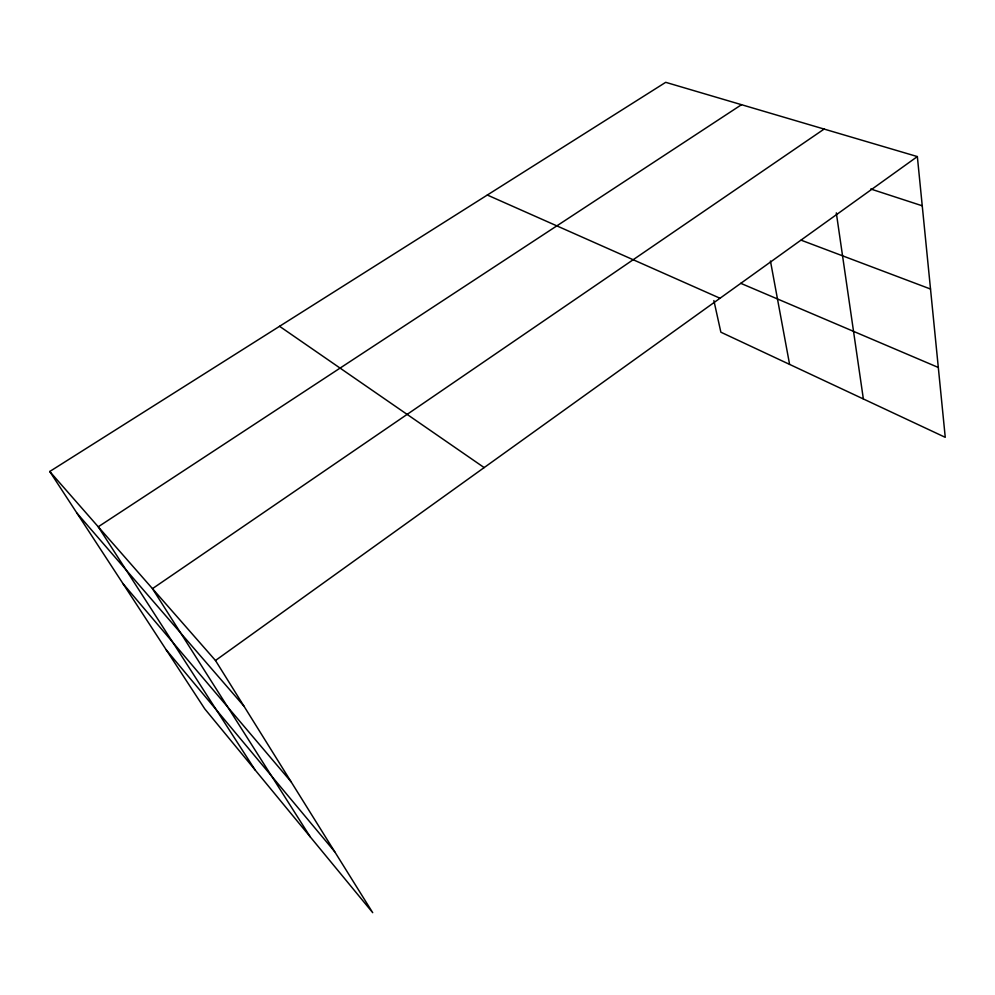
<?xml version="1.0" encoding="UTF-8"?>
<svg xmlns="http://www.w3.org/2000/svg" width="995" height="995" viewBox="0 0 995 995"><rect width="100%" height="100%" fill="white"/><g stroke="black" fill="none" stroke-linecap="round" stroke-linejoin="round"><path stroke-width="1.49" d="M917.353 156.576L665.705 82.324L49.75 471.493L215.48 660.493L917.353 156.576L945.25 437.327L720.865 332.193L713.875 300.54M824.121 129.064L152.471 588.642L310.253 836.87M741.524 104.686L98.244 526.79L255.143 770.006M870.712 189L922.253 205.803M801.137 240.181L930.524 289.035M740.765 283.326L938.31 367.466M487.326 195.032L720.019 298.251M279.545 326.298L484.167 467.588M76.963 513.171L243.899 706.077M122.957 583.592L291.112 781.796M166.24 649.872L334.668 851.645M49.75 471.493L204.771 708.875L372.715 912.676L215.48 660.493M770.453 261.038L789.595 364.406M836.31 212.868L863.361 398.97"/></g></svg>
